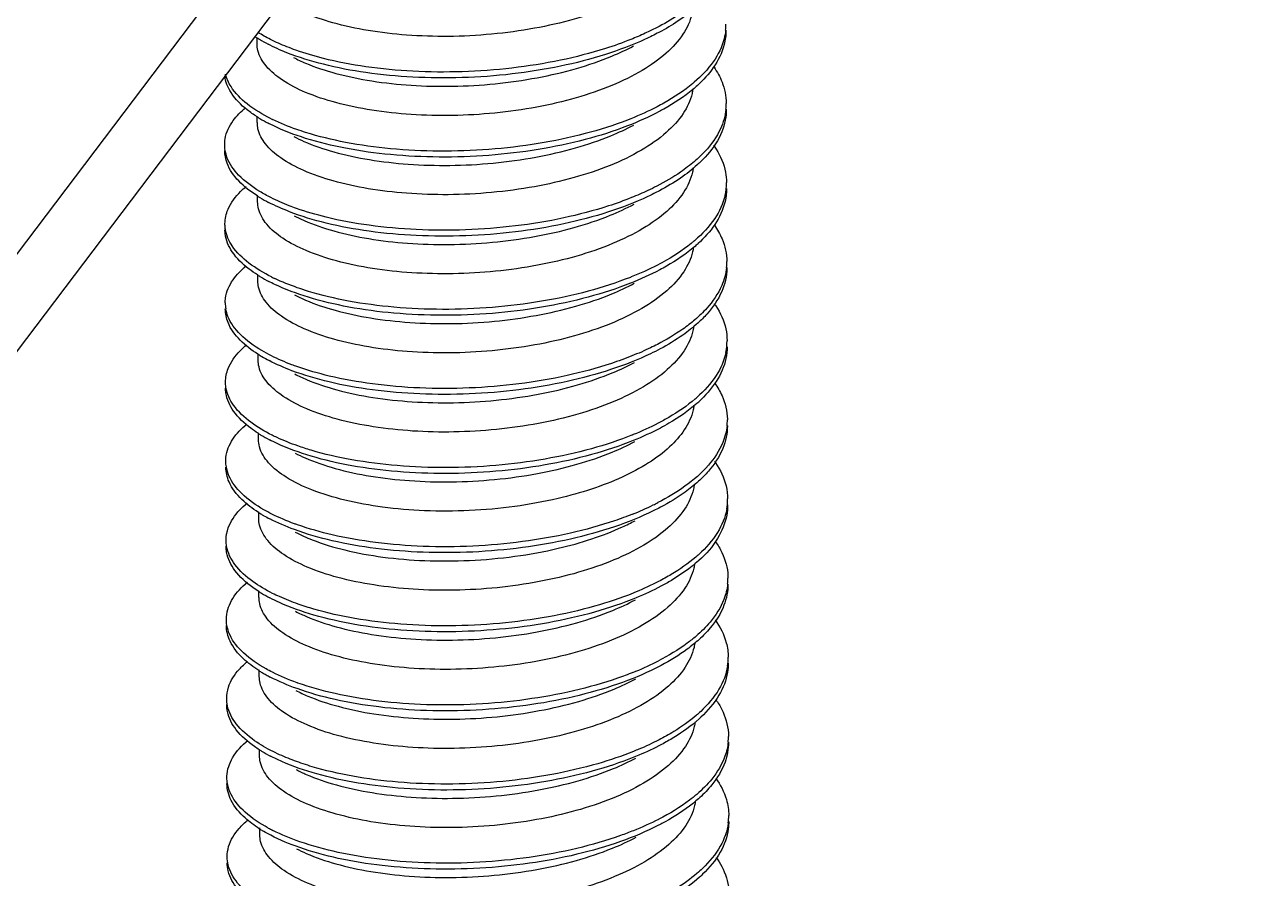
# Model space of a CAD drawing. Header units: millimetres. Extents: x 1893 to 2294, y -410 to -132.
# Drawn here: x 2090.664 to 2095.121, y -375.495 to -372.36 of the extents above; entities that cross this region are included whole.
import ezdxf

# ---------------------------------------------------------------- set-up
doc = ezdxf.new("R2010")
doc.units = ezdxf.units.MM
doc.layers.add('3_ALL_AXES', color=7, linetype='Continuous')

msp = doc.modelspace()

# ---------------------------------------------------------------- linework, layer by layer
at = {"color": 7, "linetype": 'Continuous'}
for p, q in [((2099.5777, -361.377), (2081.5703, -385.1917)), ((2099.394, -361.9768), (2081.3845, -385.7943)), ((2091.5277, -372.9954), (2091.5269, -372.995)), ((2092.9909, -375.2768), (2092.9893, -375.2776))]:
    msp.add_line(p, q, dxfattribs=at)
for centre, radius, start, end in [((2093.0239, -372.3599), 0.2127, 354.2524, 0.0759), ((2091.7834, -371.9874), 0.499, 236.6859, 238.0555), ((2091.8021, -371.9577), 0.5341, 238.0449, 238.842), ((2091.8246, -371.9197), 0.5783, 238.8815, 242.4597), ((2092.7639, -372.1574), 0.547, 309.9695, 310.6388), ((2093.0423, -372.6511), 0.1954, 354.139, 0.3256), ((2091.7842, -372.2797), 0.4973, 237.4635, 238.9368), ((2091.8198, -372.2195), 0.5672, 238.9895, 242.5404), ((2091.8781, -372.0855), 0.6937, 243.4923, 243.9294), ((2093.0268, -372.9409), 0.2118, 347.0785, 0.1486), ((2091.7972, -372.5493), 0.5212, 237.654, 238.7682), ((2091.8289, -372.4963), 0.5829, 238.8931, 242.4525), ((2092.769, -372.742), 0.5421, 310.586, 310.7249), ((2092.7855, -372.7827), 0.5171, 310.7122, 312.4275), ((2093.0435, -373.2315), 0.1963, 354.0549, 0.2408), ((2091.7875, -372.8585), 0.4996, 237.481, 238.9088), ((2091.8211, -372.8018), 0.5654, 238.9595, 242.5358), ((2091.8823, -372.6614), 0.699, 243.4905, 244.5267), ((2091.5359, -373.3806), 0.1355, 180.7348, 189.7902), ((2093.0307, -373.5219), 0.2099, 348.4609, 0.2304), ((2091.7973, -373.1331), 0.5176, 237.6151, 239.1494), ((2091.8172, -373.1), 0.5562, 239.1356, 239.4611), ((2091.8362, -373.0672), 0.5941, 239.4867, 242.4375), ((2092.7778, -373.3309), 0.5315, 310.6144, 311.4921), ((2092.7912, -373.3677), 0.5114, 311.4895, 312.4887), ((2093.0408, -373.8119), 0.2011, 354.0518, 0.1144), ((2091.7911, -373.4368), 0.5025, 237.5028, 238.8846), ((2091.8229, -373.3832), 0.5648, 238.9334, 242.5274), ((2092.4317, -372.7159), 1.2401, 291.9001, 292.0157), ((2092.4828, -373.128), 1.1085, 291.7629, 296.075), ((2092.5361, -373.2393), 0.9851, 296.1294, 297.2403), ((2093.0348, -374.1029), 0.2079, 349.8451, 0.3027), ((2091.7947, -373.7213), 0.5088, 237.5677, 239.1384), ((2091.8206, -373.6781), 0.5592, 239.1315, 240.1521), ((2091.8441, -373.6369), 0.6066, 240.1605, 242.4277), ((2093.0398, -374.3924), 0.204, 354.0467, 0.0421), ((2091.795, -374.0145), 0.5061, 237.5289, 238.8638), ((2091.8252, -373.9637), 0.5651, 238.9107, 242.5166), ((2092.4901, -373.721), 1.0952, 291.7312, 296.554), ((2092.5413, -373.8264), 0.978, 296.6302, 297.2386), ((2093.039, -374.6839), 0.2057, 351.2317, 0.361), ((2091.7935, -374.3074), 0.5026, 237.5226, 239.1141), ((2091.8247, -374.2553), 0.5633, 239.1198, 240.8336), ((2091.8522, -374.2062), 0.6196, 240.8225, 242.4254), ((2093.0391, -374.973), 0.2067, 354.0639, 359.9986), ((2091.7992, -374.5917), 0.5102, 237.5595, 238.849), ((2091.8279, -374.5434), 0.5663, 238.894, 242.5044), ((2093.0433, -375.2648), 0.2035, 352.6214, 0.401), ((2091.793, -374.8927), 0.4974, 237.4279, 239.0607), ((2091.8645, -374.7455), 0.6418, 241.4793, 243.1998)]:
    msp.add_arc(centre, radius, start, end, dxfattribs=at)
for points, start_tangent, end_tangent in [([(2093.0777, -372.106), (2093.0158, -372.1757), (2092.9253, -372.2403), (2092.8112, -372.2961), (2092.6805, -372.3407), (2092.5347, -372.3744), (2092.3774, -372.3959), (2092.2179, -372.4041), (2092.0654, -372.3992), (2091.9241, -372.3824), (2091.7953, -372.354), (2091.686, -372.3155), (2091.6082, -372.2736)], (-0.551159, -0.8344), (-0.830818, 0.556545)), ([(2093.1189, -372.2823), (2093.0617, -372.3255), (2092.9815, -372.3727)], (-0.75866, -0.651487), (-0.888716, -0.458458)), ([(2093.1294, -372.2949), (2093.0618, -372.3473), (2092.9909, -372.3895)], (-0.74047, -0.672089), (-0.883399, -0.468621)), ([(2093.1147, -372.3046), (2093.1114, -372.3228), (2093.0788, -372.3963)], (-0.130283, -0.991477), (-0.551159, -0.8344)), ([(2092.9815, -372.3727), (2092.9404, -372.3927), (2092.8882, -372.4151)], (-0.888716, -0.458458), (-0.928068, -0.372411)), ([(2093.2355, -372.3812), (2093.23, -372.4126), (2093.1899, -372.4969), (2093.1202, -372.5725)], (-0.100039, -0.994984), (-0.758807, -0.651316)), ([(2093.2367, -372.3814), (2093.23, -372.4343), (2093.19, -372.5187), (2093.132, -372.5838)], (0.001469, -0.999999), (-0.738468, -0.674289)), ([(2093.0788, -372.3963), (2093.0175, -372.4655), (2092.9299, -372.5286), (2092.818, -372.584), (2092.6876, -372.6294), (2092.5431, -372.6634), (2092.3892, -372.6853), (2092.2341, -372.6943), (2092.0819, -372.6907), (2091.9376, -372.6748), (2091.8061, -372.6471), (2091.6952, -372.6094), (2091.6098, -372.5643), (2091.5504, -372.5126), (2091.5202, -372.4559), (2091.5172, -372.4302)], (-0.551159, -0.8344), (-0.000333, 1)), ([(2091.5658, -372.4151), (2091.5204, -372.3897)], (-0.893349, 0.449363), (-0.849682, 0.527295)), ([(2092.9909, -372.3895), (2092.9405, -372.4144), (2092.7944, -372.4704), (2092.6294, -372.5134), (2092.452, -372.542), (2092.2692, -372.5554), (2092.0883, -372.5536), (2091.9164, -372.537), (2091.7603, -372.5065), (2091.6262, -372.4638), (2091.5572, -372.4324)], (-0.883399, -0.468621), (-0.886352, 0.463012)), ([(2091.6597, -372.4546), (2091.6261, -372.442), (2091.5658, -372.4151)], (-0.942739, 0.333533), (-0.893349, 0.449363)), ([(2092.8882, -372.4151), (2092.7943, -372.4486), (2092.6293, -372.4916), (2092.4519, -372.5202), (2092.2692, -372.5337), (2092.0882, -372.5319), (2091.9163, -372.5152), (2091.7602, -372.4847), (2091.6597, -372.4546)], (-0.928068, -0.372411), (-0.942739, 0.333533)), ([(2091.6512, -372.4815), (2091.6943, -372.5018), (2091.8059, -372.5397), (2091.9379, -372.5675), (2092.0821, -372.5833), (2092.2335, -372.5868), (2092.3897, -372.5777), (2092.5444, -372.5556), (2092.6888, -372.5215), (2092.8184, -372.4763), (2092.8974, -372.4392)], (0.886226, -0.463253), (0.882932, 0.4695)), ([(2093.1928, -372.5169), (2093.2222, -372.5716), (2093.2377, -372.6499)], (0.567495, -0.823377), (0.005643, -0.999984)), ([(2091.5167, -372.6989), (2091.4809, -372.6735), (2091.4216, -372.6101), (2091.3984, -372.5493)], (-0.842973, 0.537956), (-0.132355, 0.991202)), ([(2091.5685, -372.7063), (2091.4808, -372.6517), (2091.4215, -372.5883), (2091.4014, -372.5431)], (-0.894864, 0.446338), (-0.254106, 0.967176)), ([(2093.1153, -372.5766), (2093.0091, -372.6487), (2092.9838, -372.6623)], (-0.766363, -0.642408), (-0.887712, -0.460399)), ([(2093.132, -372.5838), (2093.1154, -372.5984), (2093.0091, -372.6705), (2092.9919, -372.6799)], (-0.738468, -0.674289), (-0.883205, -0.468987)), ([(2093.1151, -372.5995), (2093.1123, -372.6138), (2093.0798, -372.6867)], (-0.15403, -0.988066), (-0.551159, -0.8344)), ([(2091.3984, -372.8016), (2091.4, -372.7798), (2091.4296, -372.7131), (2091.4741, -372.666)], (-0.010632, 0.999943), (0.765155, 0.643846)), ([(2093.0798, -372.6867), (2093.0176, -372.7566), (2092.9266, -372.8215), (2092.8115, -372.8775), (2092.6795, -372.9223), (2092.5341, -372.9556), (2092.3772, -372.9769), (2092.218, -372.9849), (2092.0655, -372.9798), (2091.9243, -372.9629), (2091.7967, -372.9346), (2091.688, -372.8962), (2091.6043, -372.8502), (2091.5479, -372.7986), (2091.5205, -372.7435), (2091.5181, -372.7206)], (-0.551159, -0.8344), (0.0003, 1)), ([(2092.9919, -372.6799), (2092.8755, -372.7327), (2092.7198, -372.7827), (2092.5481, -372.819), (2092.3673, -372.8406), (2092.1845, -372.8469), (2092.0069, -372.838), (2091.8416, -372.8147), (2091.6951, -372.7782), (2091.5733, -372.7304), (2091.5582, -372.7228)], (-0.883205, -0.468987), (-0.886849, 0.462058)), ([(2092.9838, -372.6623), (2092.8875, -372.7061)], (-0.887712, -0.460399), (-0.928788, -0.370612)), ([(2093.2367, -372.671), (2093.2166, -372.743), (2093.16, -372.8255), (2093.1209, -372.8631)], (-0.10146, -0.99484), (-0.758773, -0.651355)), ([(2093.2378, -372.6717), (2093.2377, -372.6791), (2093.2167, -372.7648), (2093.1601, -372.8473), (2093.1316, -372.8755)], (0.005643, -0.999984), (-0.740207, -0.672379)), ([(2091.6626, -372.7456), (2091.5732, -372.7086)], (-0.943701, 0.330799), (-0.898243, 0.439499)), ([(2091.6522, -372.7718), (2091.6888, -372.7893), (2091.7988, -372.8279), (2091.929, -372.8563), (2092.0713, -372.8729), (2092.2238, -372.8774), (2092.3831, -372.8689), (2092.5399, -372.847), (2092.6851, -372.8132), (2092.8148, -372.7686), (2092.8984, -372.7295)], (0.886345, -0.463026), (0.882926, 0.469512)), ([(2092.8875, -372.7061), (2092.8754, -372.7109), (2092.7197, -372.7609), (2092.548, -372.7973), (2092.3672, -372.8188), (2092.1844, -372.8251), (2092.0068, -372.8162), (2091.8415, -372.7929), (2091.6951, -372.7564), (2091.6626, -372.7456)], (-0.928788, -0.370612), (-0.943701, 0.330799)), ([(2091.4068, -372.8475), (2091.3984, -372.8016)], (-0.340653, 0.940189), (-0.010632, 0.999943)), ([(2091.5183, -372.9896), (2091.4497, -372.9347), (2091.4069, -372.8692), (2091.3985, -372.8234)], (-0.844756, 0.535152), (-0.010632, 0.999943)), ([(2093.1911, -372.8034), (2093.2005, -372.8175), (2093.235, -372.9021), (2093.2386, -372.9403)], (0.577666, -0.816273), (0.002466, -0.999997)), ([(2091.5676, -372.9957), (2091.5269, -372.9732), (2091.4496, -372.9129), (2091.4068, -372.8475)], (-0.893124, 0.449811), (-0.340653, 0.940189)), ([(2093.1209, -372.8631), (2093.0701, -372.902), (2092.9833, -372.9535)], (-0.758773, -0.651355), (-0.888848, -0.458202)), ([(2093.1316, -372.8755), (2093.0701, -372.9238), (2092.9929, -372.9703)], (-0.740207, -0.672379), (-0.88345, -0.468525)), ([(2093.1168, -372.8852), (2093.1137, -372.9027), (2093.0808, -372.9771)], (-0.129253, -0.991612), (-0.551159, -0.8344)), ([(2091.3994, -373.092), (2091.4105, -373.0385), (2091.4569, -372.9732), (2091.4768, -372.9551)], (0.004773, 0.999989), (0.766486, 0.642261)), ([(2092.9833, -372.9535), (2092.9503, -372.9697), (2092.8901, -372.9959)], (-0.888848, -0.458202), (-0.928149, -0.372209)), ([(2093.2387, -372.9621), (2093.2333, -373.01), (2093.1954, -373.0946), (2093.1343, -373.1643)], (0.002466, -0.999997), (-0.73798, -0.674822)), ([(2093.0808, -372.9771), (2093.0196, -373.0462), (2092.932, -373.1093), (2092.8204, -373.1647), (2092.6901, -373.21), (2092.5456, -373.244), (2092.3916, -373.266), (2092.2364, -373.275), (2092.0844, -373.2715), (2091.94, -373.2556), (2091.8083, -373.2279), (2091.6972, -373.1901), (2091.6117, -373.145), (2091.5524, -373.0933), (2091.5222, -373.0366), (2091.5192, -373.0109)], (-0.551159, -0.8344), (-0.000307, 1)), ([(2092.9929, -372.9703), (2092.9504, -372.9915), (2092.8057, -373.0482), (2092.6416, -373.092), (2092.4648, -373.1214), (2092.2821, -373.1358), (2092.1009, -373.1349), (2091.9282, -373.1191), (2091.771, -373.0894), (2091.6355, -373.0474), (2091.5593, -373.0132)], (-0.88345, -0.468525), (-0.88631, 0.463092)), ([(2091.6615, -373.0353), (2091.6354, -373.0256), (2091.5676, -372.9957)], (-0.942676, 0.333709), (-0.893124, 0.449811)), ([(2092.8901, -372.9959), (2092.8056, -373.0264), (2092.6416, -373.0702), (2092.4647, -373.0997), (2092.282, -373.114), (2092.1008, -373.1131), (2091.9281, -373.0974), (2091.7709, -373.0677), (2091.6615, -373.0353)], (-0.928149, -0.372209), (-0.942676, 0.333709)), ([(2093.2333, -372.9882), (2093.1953, -373.0728), (2093.1227, -373.1528)], (-0.224138, -0.974557), (-0.75785, -0.652428)), ([(2091.6532, -373.0622), (2091.6902, -373.0799), (2091.799, -373.118), (2091.9265, -373.1461), (2092.0687, -373.163), (2092.2214, -373.1678), (2092.3799, -373.1596), (2092.535, -373.1385), (2092.6794, -373.1055), (2092.8118, -373.0606), (2092.8995, -373.0199)], (0.886323, -0.463068), (0.882924, 0.469515)), ([(2091.401, -373.1128), (2091.4001, -373.1061), (2091.3994, -373.092)], (-0.166258, 0.986082), (0.004773, 0.999989)), ([(2093.1944, -373.097), (2093.2222, -373.1473), (2093.2398, -373.2307)], (0.569495, -0.821995), (0.004286, -0.999991)), ([(2091.5189, -373.2797), (2091.4875, -373.2578), (2091.4262, -373.1947), (2091.4002, -373.1279), (2091.3994, -373.1138)], (-0.843145, 0.537685), (0.004773, 0.999989)), ([(2091.5703, -373.2869), (2091.4874, -373.236), (2091.4261, -373.173), (2091.401, -373.1128)], (-0.894805, 0.446458), (-0.166258, 0.986082)), ([(2093.1217, -373.1537), (2093.0182, -373.2255), (2092.9857, -373.2432)], (-0.75943, -0.650589), (-0.887785, -0.460259)), ([(2093.1227, -373.1746), (2093.0183, -373.2472), (2092.9939, -373.2607)], (-0.75785, -0.652428), (-0.883173, -0.469047)), ([(2093.1173, -373.1794), (2093.1143, -373.1945), (2093.0818, -373.2675)], (-0.149379, -0.98878), (-0.551159, -0.8344)), ([(2091.4004, -373.3824), (2091.4015, -373.3646), (2091.4289, -373.2977), (2091.4766, -373.2464)], (-0.011698, 0.999932), (0.766575, 0.642154)), ([(2093.0818, -373.2675), (2093.0196, -373.3375), (2092.9285, -373.4023), (2092.8132, -373.4584), (2092.6811, -373.5032), (2092.5361, -373.5364), (2092.3795, -373.5576), (2092.2204, -373.5656), (2092.0678, -373.5606), (2091.9264, -373.5436), (2091.7991, -373.5155), (2091.6904, -373.4771), (2091.6066, -373.4311), (2091.55, -373.3795), (2091.5226, -373.3242), (2091.5202, -373.3014)], (-0.551159, -0.8344), (0.000405, 1)), ([(2092.9939, -373.2607), (2092.8861, -373.31), (2092.7316, -373.3609), (2092.5606, -373.398), (2092.3802, -373.4205), (2092.1973, -373.4277), (2092.0192, -373.4197), (2091.853, -373.3972), (2091.7052, -373.3614), (2091.5818, -373.3142), (2091.5603, -373.3035)], (-0.883173, -0.469047), (-0.886835, 0.462086)), ([(2092.9857, -373.2432), (2092.8894, -373.287)], (-0.887785, -0.460259), (-0.928811, -0.370553)), ([(2093.2387, -373.2519), (2093.2209, -373.3188), (2093.1663, -373.4016), (2093.123, -373.4438)], (-0.102474, -0.994736), (-0.758906, -0.6512)), ([(2093.2398, -373.2525), (2093.2398, -373.2548), (2093.221, -373.3406), (2093.1664, -373.4233), (2093.1338, -373.4561)], (0.004286, -0.999991), (-0.739966, -0.672644)), ([(2091.6644, -373.3263), (2091.5817, -373.2925)], (-0.943578, 0.33115), (-0.902732, 0.430203)), ([(2091.6542, -373.3526), (2091.6949, -373.3718), (2091.8037, -373.4094), (2091.9333, -373.4374), (2092.0772, -373.4539), (2092.2303, -373.4581), (2092.3873, -373.4494), (2092.5406, -373.428), (2092.6857, -373.3944), (2092.8175, -373.3491), (2092.9005, -373.3103)], (0.886254, -0.463199), (0.882922, 0.469521)), ([(2092.8894, -373.287), (2092.8861, -373.2883), (2092.7315, -373.3391), (2092.5606, -373.3763), (2092.3801, -373.3987), (2092.1972, -373.4059), (2092.0191, -373.3979), (2091.8529, -373.3754), (2091.7051, -373.3397), (2091.6644, -373.3263)], (-0.928811, -0.370553), (-0.943578, 0.33115)), ([(2091.52, -373.5702), (2091.4554, -373.5192), (2091.4105, -373.454), (2091.4005, -373.4041)], (-0.844333, 0.535819), (-0.011698, 0.999932)), ([(2091.5695, -373.5764), (2091.5345, -373.5573), (2091.4553, -373.4974), (2091.4104, -373.4322), (2091.4024, -373.4037)], (-0.892921, 0.450214), (-0.169074, 0.985603)), ([(2093.193, -373.384), (2093.1994, -373.3933), (2093.236, -373.4778), (2093.2407, -373.5211)], (0.578185, -0.815906), (0.00357, -0.999994)), ([(2093.123, -373.4438), (2093.0783, -373.4784), (2092.9852, -373.5343)], (-0.758906, -0.6512), (-0.88896, -0.457985)), ([(2093.1338, -373.4561), (2093.0784, -373.5002), (2092.995, -373.551)], (-0.739966, -0.672644), (-0.883491, -0.468447)), ([(2093.1188, -373.4661), (2093.1154, -373.4847), (2093.0828, -373.5578)], (-0.130471, -0.991452), (-0.551159, -0.8344)), ([(2091.4015, -373.6727), (2091.4109, -373.6232), (2091.4552, -373.5577), (2091.4787, -373.536)], (0.004602, 0.999989), (0.766188, 0.642616)), ([(2092.9852, -373.5343), (2092.9602, -373.5468), (2092.8919, -373.5767)], (-0.88896, -0.457985), (-0.928237, -0.371988)), ([(2093.2407, -373.5429), (2093.2365, -373.5857), (2093.2007, -373.6704), (2093.1366, -373.7448)], (0.00357, -0.999994), (-0.737359, -0.675501)), ([(2093.0828, -373.5578), (2093.0216, -373.627), (2092.9339, -373.6901), (2092.8234, -373.745), (2092.6937, -373.7903), (2092.5494, -373.8245), (2092.3949, -373.8466), (2092.2391, -373.8558), (2092.0877, -373.8523), (2091.9433, -373.8366), (2091.811, -373.8089), (2091.699, -373.7708), (2091.6131, -373.7253), (2091.5541, -373.6736), (2091.5242, -373.6171), (2091.5212, -373.5917)], (-0.551159, -0.8344), (-0.000166, 1)), ([(2092.995, -373.551), (2092.9603, -373.5685), (2092.8169, -373.6259), (2092.6538, -373.6705), (2092.4775, -373.7009), (2092.295, -373.7162), (2092.1135, -373.7162), (2091.9401, -373.7012), (2091.7818, -373.6723), (2091.6448, -373.6309), (2091.5613, -373.5939)], (-0.883491, -0.468447), (-0.886292, 0.463126)), ([(2091.6634, -373.616), (2091.6447, -373.6091), (2091.5695, -373.5764)], (-0.942638, 0.333817), (-0.892921, 0.450214)), ([(2092.8919, -373.5767), (2092.8168, -373.6041), (2092.6537, -373.6487), (2092.4774, -373.6791), (2092.2949, -373.6944), (2092.1134, -373.6944), (2091.94, -373.6794), (2091.7817, -373.6505), (2091.6634, -373.616)], (-0.928237, -0.371988), (-0.942638, 0.333817)), ([(2093.2364, -373.5639), (2093.2006, -373.6486), (2093.1299, -373.729)], (-0.200753, -0.979642), (-0.749027, -0.662539)), ([(2091.6553, -373.643), (2091.6985, -373.6633), (2091.81, -373.7012), (2091.9419, -373.729), (2092.0861, -373.7448), (2092.2376, -373.7483), (2092.3936, -373.7393), (2092.5482, -373.7172), (2092.6927, -373.683), (2092.8224, -373.6378), (2092.9015, -373.6007)], (0.886223, -0.463258), (0.882932, 0.469501)), ([(2091.4031, -373.6936), (2091.4027, -373.6909), (2091.4015, -373.6727)], (-0.163936, 0.986471), (0.004602, 0.999989)), ([(2093.196, -373.6771), (2093.2221, -373.723), (2093.2418, -373.8087), (2093.2418, -373.8115)], (0.571219, -0.820798), (0.002601, -0.999997)), ([(2091.5211, -373.8606), (2091.4942, -373.8421), (2091.4309, -373.7794), (2091.4028, -373.7127), (2091.4015, -373.6945)], (-0.843357, 0.537354), (0.004602, 0.999989)), ([(2091.5722, -373.8676), (2091.4942, -373.8203), (2091.4308, -373.7576), (2091.4031, -373.6936)], (-0.894678, 0.446711), (-0.163936, 0.986471)), ([(2093.1238, -373.7344), (2093.0272, -373.8022), (2092.9876, -373.824)], (-0.759088, -0.650988), (-0.887881, -0.460072)), ([(2093.13, -373.7508), (2093.0273, -373.824), (2092.996, -373.8414)], (-0.749027, -0.662539), (-0.883164, -0.469065)), ([(2093.1194, -373.7593), (2093.1165, -373.7749), (2093.0839, -373.8482)], (-0.144907, -0.989445), (-0.551159, -0.8344)), ([(2091.4024, -373.9631), (2091.403, -373.9494), (2091.4283, -373.8823), (2091.4791, -373.8268)], (-0.011768, 0.999931), (0.767491, 0.64106)), ([(2092.996, -373.8414), (2092.8967, -373.8874), (2092.7433, -373.939), (2092.5731, -373.977), (2092.393, -374.0003), (2092.2101, -374.0084), (2092.0315, -374.0013), (2091.8644, -373.9797), (2091.7154, -373.9447), (2091.5903, -373.8981), (2091.5623, -373.8843)], (-0.883164, -0.469065), (-0.886788, 0.462176)), ([(2093.0839, -373.8482), (2093.0301, -373.9106), (2092.9531, -373.9693), (2092.856, -374.0216), (2092.7437, -374.0655), (2092.6207, -374.1)], (-0.551159, -0.8344), (-0.973578, -0.228356)), ([(2092.9876, -373.824), (2092.8966, -373.8656)], (-0.887881, -0.460072), (-0.927081, -0.374861)), ([(2093.2407, -373.8327), (2093.225, -373.8945), (2093.1726, -373.9775), (2093.0864, -374.0549), (2092.9871, -374.1152)], (-0.103041, -0.994677), (-0.889041, -0.457827)), ([(2093.2419, -373.8332), (2093.2251, -373.9163), (2093.1726, -373.9993), (2093.1361, -374.0367)], (0.002601, -0.999997), (-0.739778, -0.672851)), ([(2092.6207, -374.1), (2092.4622, -374.1292), (2092.2954, -374.1444), (2092.131, -374.1449), (2091.9776, -374.1318), (2091.8385, -374.106), (2091.7182, -374.0686), (2091.6237, -374.0219), (2091.559, -373.9685), (2091.526, -373.9107), (2091.5223, -373.8821)], (-0.973578, -0.228356), (-0.002616, 0.999997)), ([(2091.6662, -373.907), (2091.5903, -373.8763), (2091.5722, -373.8676)], (-0.943444, 0.331532), (-0.894678, 0.446711)), ([(2091.6563, -373.9334), (2091.6931, -373.9509), (2091.8034, -373.9895), (2091.9338, -374.0179), (2092.0765, -374.0344), (2092.2291, -374.0389), (2092.3883, -374.0303), (2092.545, -374.0084), (2092.6901, -373.9744), (2092.8194, -373.9299), (2092.9025, -373.891)], (0.88634, -0.463034), (0.882927, 0.469511)), ([(2092.8943, -373.8666), (2092.7432, -373.9172), (2092.573, -373.9552), (2092.3929, -373.9786), (2092.21, -373.9866), (2092.0314, -373.9795), (2091.8643, -373.9579), (2091.7153, -373.9229), (2091.6662, -373.907)], (-0.927835, -0.372991), (-0.943444, 0.331532)), ([(2091.4044, -373.9843), (2091.4024, -373.9631)], (-0.171054, 0.985262), (-0.011768, 0.999931)), ([(2091.5218, -374.1508), (2091.4612, -374.1036), (2091.4142, -374.0387), (2091.4025, -373.9849)], (-0.843895, 0.536508), (-0.011768, 0.999931)), ([(2091.5713, -374.157), (2091.5422, -374.1414), (2091.4611, -374.0819), (2091.4141, -374.0169), (2091.4044, -373.9843)], (-0.892746, 0.45056), (-0.171054, 0.985262)), ([(2093.1949, -373.9646), (2093.1982, -373.9692), (2093.2369, -374.0535), (2093.2427, -374.1018)], (0.578699, -0.815541), (0.004669, -0.999989)), ([(2093.1361, -374.0367), (2093.0865, -374.0766), (2092.997, -374.1318)], (-0.739778, -0.672851), (-0.883515, -0.468402)), ([(2093.1208, -374.0471), (2093.1174, -374.0655), (2093.0849, -374.1386)], (-0.131548, -0.99131), (-0.551159, -0.8344)), ([(2091.4035, -374.2535), (2091.4115, -374.208), (2091.4536, -374.1422), (2091.4805, -374.1169)], (0.003451, 0.999994), (0.765843, 0.643027)), ([(2093.2428, -374.1236), (2093.2395, -374.1614), (2093.2058, -374.2463), (2093.1372, -374.327), (2093.1355, -374.3284)], (0.004669, -0.999989), (-0.742795, -0.669519)), ([(2093.0849, -374.1386), (2093.0237, -374.2077), (2092.9359, -374.2709), (2092.8256, -374.3257), (2092.6962, -374.3709), (2092.552, -374.4051), (2092.3974, -374.4273), (2092.2412, -374.4365), (2092.09, -374.4331), (2091.9457, -374.4174), (2091.8132, -374.3897), (2091.701, -374.3515), (2091.6149, -374.3059), (2091.556, -374.2542), (2091.5262, -374.1977), (2091.5233, -374.1724)], (-0.551159, -0.8344), (-0.000111, 1)), ([(2091.6652, -374.1966), (2091.6542, -374.1927), (2091.5713, -374.157)], (-0.942624, 0.333855), (-0.892746, 0.45056)), ([(2092.997, -374.1318), (2092.9701, -374.1455), (2092.828, -374.2036), (2092.6659, -374.249)], (-0.883515, -0.468402), (-0.975312, -0.220832)), ([(2092.8938, -374.1576), (2092.8279, -374.1818), (2092.6659, -374.2272)], (-0.92833, -0.371758), (-0.975312, -0.220832)), ([(2093.2395, -374.1396), (2093.2057, -374.2245), (2093.1371, -374.3052), (2093.1259, -374.3151)], (-0.177093, -0.984194), (-0.758835, -0.651283)), ([(2092.6659, -374.249), (2092.4902, -374.2802), (2092.3079, -374.2964), (2092.1261, -374.2973), (2091.9521, -374.2833), (2091.7927, -374.2551), (2091.6543, -374.2144), (2091.5634, -374.1747)], (-0.975312, -0.220832), (-0.886303, 0.463106)), ([(2092.6659, -374.2272), (2092.4902, -374.2584), (2092.3078, -374.2747), (2092.126, -374.2756), (2091.952, -374.2615), (2091.7926, -374.2334), (2091.6652, -374.1966)], (-0.975312, -0.220832), (-0.942624, 0.333855)), ([(2092.6214, -374.2829), (2092.7444, -374.2484), (2092.8568, -374.2045), (2092.9035, -374.1814)], (0.973578, 0.228356), (0.883032, 0.469312)), ([(2091.4054, -374.2756), (2091.4035, -374.2535)], (-0.170984, 0.985274), (0.003451, 0.999994)), ([(2091.6573, -374.2237), (2091.7187, -374.2515), (2091.8394, -374.289), (2091.9787, -374.3148), (2092.1319, -374.3279), (2092.2962, -374.3273), (2092.4629, -374.3121), (2092.6214, -374.2829)], (0.886032, -0.463625), (0.973578, 0.228356)), ([(2093.1977, -374.2574), (2093.2218, -374.2988), (2093.2437, -374.3843), (2093.2438, -374.3922)], (0.572684, -0.819776), (0.00129, -0.999999)), ([(2091.5233, -374.4414), (2091.5011, -374.4264), (2091.4357, -374.364), (2091.4055, -374.2974), (2091.4036, -374.2753)], (-0.843608, 0.536959), (0.003451, 0.999994)), ([(2091.574, -374.4482), (2091.501, -374.4046), (2091.4356, -374.3422), (2091.4054, -374.2756)], (-0.894503, 0.447061), (-0.170984, 0.985274)), ([(2093.1259, -374.3151), (2093.0362, -374.3788), (2092.9895, -374.4048)], (-0.758835, -0.651283), (-0.887999, -0.459846)), ([(2093.1355, -374.3284), (2093.0363, -374.4006), (2092.998, -374.4222)], (-0.742795, -0.669519), (-0.883174, -0.469045)), ([(2093.1216, -374.3393), (2093.1186, -374.3555), (2093.0859, -374.429)], (-0.141069, -0.99), (-0.551159, -0.8344)), ([(2091.4044, -374.5439), (2091.4047, -374.5341), (2091.4279, -374.467), (2091.4814, -374.4074)], (-0.010723, 0.999943), (0.767864, 0.640613)), ([(2093.0859, -374.429), (2093.0235, -374.4991), (2092.9321, -374.5641), (2092.8165, -374.6203), (2092.684, -374.665), (2092.5396, -374.698), (2092.3848, -374.719), (2092.2265, -374.7271), (2092.0738, -374.7223), (2091.9316, -374.7053), (2091.8043, -374.6773), (2091.6959, -374.6393), (2091.6118, -374.5934), (2091.5546, -374.5416), (2091.5267, -374.4858), (2091.5243, -374.4628)], (-0.551159, -0.8344), (0.000761, 1)), ([(2092.998, -374.4222), (2092.9071, -374.4647), (2092.7549, -374.517), (2092.5856, -374.5559), (2092.4059, -374.5801), (2092.2229, -374.5891), (2092.0439, -374.5829), (2091.8759, -374.5621), (2091.7256, -374.5278), (2091.599, -374.4819), (2091.5644, -374.4651)], (-0.883174, -0.469045), (-0.886721, 0.462305)), ([(2092.9895, -374.4048), (2092.9071, -374.4429), (2092.8962, -374.4474)], (-0.887999, -0.459846), (-0.927837, -0.372987)), ([(2093.2427, -374.4135), (2093.2291, -374.4702), (2093.1787, -374.5535), (2093.1271, -374.6053)], (-0.103186, -0.994662), (-0.75916, -0.650905)), ([(2093.2439, -374.414), (2093.2292, -374.492), (2093.1788, -374.5753), (2093.1383, -374.6173)], (0.00129, -0.999999), (-0.739604, -0.673042)), ([(2091.668, -374.4876), (2091.599, -374.4601), (2091.574, -374.4482)], (-0.943305, 0.331926), (-0.894503, 0.447061)), ([(2091.6583, -374.5141), (2091.6987, -374.5332), (2091.8074, -374.5708), (2091.9368, -374.5988), (2092.0806, -374.6153), (2092.2337, -374.6196), (2092.3909, -374.611), (2092.5442, -374.5896), (2092.6893, -374.556), (2092.8212, -374.5107), (2092.9046, -374.4718)], (0.886259, -0.46319), (0.882921, 0.469521)), ([(2092.8962, -374.4474), (2092.7548, -374.4953), (2092.5855, -374.5341), (2092.4058, -374.5583), (2092.2228, -374.5673), (2092.0438, -374.5611), (2091.8758, -374.5403), (2091.7256, -374.506), (2091.668, -374.4876)], (-0.927837, -0.372987), (-0.943305, 0.331926)), ([(2091.4064, -374.565), (2091.4044, -374.5439)], (-0.172597, 0.984992), (-0.010723, 0.999943)), ([(2091.5237, -374.7314), (2091.4671, -374.6881), (2091.418, -374.6234), (2091.4045, -374.5656)], (-0.84348, 0.537161), (-0.010723, 0.999943)), ([(2091.5732, -374.7377), (2091.5501, -374.7254), (2091.467, -374.6663), (2091.4179, -374.6016), (2091.4064, -374.565)], (-0.892609, 0.450832), (-0.172597, 0.984992)), ([(2093.1969, -374.5453), (2093.2376, -374.6292), (2093.2448, -374.6826)], (0.579157, -0.815216), (0.00565, -0.999984)), ([(2093.1271, -374.6053), (2093.0944, -374.6312), (2092.989, -374.696)], (-0.75916, -0.650905), (-0.889092, -0.457728)), ([(2093.1383, -374.6173), (2093.0945, -374.653), (2092.999, -374.7125)], (-0.739604, -0.673042), (-0.883521, -0.468392)), ([(2093.1228, -374.6282), (2093.1195, -374.6463), (2093.0869, -374.7193)], (-0.133554, -0.991041), (-0.551159, -0.8344)), ([(2091.4056, -374.8342), (2091.4121, -374.7927), (2091.4522, -374.7267), (2091.4822, -374.6979)], (0.001514, 0.999999), (0.765432, 0.643517)), ([(2093.2448, -374.7044), (2093.2424, -374.737), (2093.2108, -374.8221), (2093.1442, -374.9031), (2093.1378, -374.909)], (0.00565, -0.999984), (-0.742166, -0.670216)), ([(2093.0869, -374.7193), (2093.0256, -374.7886), (2092.9372, -374.8521), (2092.8267, -374.9068), (2092.6976, -374.9519), (2092.553, -374.9861), (2092.3975, -375.0083), (2092.2398, -375.0173), (2092.0884, -375.0136), (2091.9443, -374.9976), (2091.8122, -374.9696), (2091.7005, -374.9312), (2091.615, -374.8853), (2091.5573, -374.834), (2091.5281, -374.7779), (2091.5253, -374.7532)], (-0.551159, -0.8344), (-0.000104, 1)), ([(2092.999, -374.7125), (2092.9798, -374.7225), (2092.8391, -374.7813), (2092.678, -374.8275), (2092.5029, -374.8595), (2092.3208, -374.8766), (2092.1387, -374.8785), (2091.9641, -374.8652), (2091.8036, -374.8379), (2091.6638, -374.7979), (2091.5654, -374.7554)], (-0.883521, -0.468392), (-0.886348, 0.463021)), ([(2091.6671, -374.7773), (2091.6637, -374.7761), (2091.5732, -374.7377)], (-0.942637, 0.333819), (-0.892609, 0.450832)), ([(2092.8956, -374.7384), (2092.839, -374.7595), (2092.6779, -374.8057), (2092.5029, -374.8378), (2092.3207, -374.8549), (2092.1387, -374.8567), (2091.964, -374.8435), (2091.8036, -374.8161), (2091.6671, -374.7773)], (-0.928424, -0.371522), (-0.942637, 0.333819)), ([(2093.2424, -374.7152), (2093.2108, -374.8003), (2093.1441, -374.8813), (2093.128, -374.8958)], (-0.153188, -0.988197), (-0.758666, -0.65148)), ([(2091.6594, -374.8045), (2091.7027, -374.8249), (2091.814, -374.8627), (2091.9458, -374.8905), (2092.0901, -374.9063), (2092.2417, -374.9098), (2092.3975, -374.9008), (2092.5521, -374.8787), (2092.6966, -374.8446), (2092.8264, -374.7994), (2092.9056, -374.7622)], (0.886221, -0.463263), (0.882932, 0.469502)), ([(2091.4082, -374.8604), (2091.4056, -374.8342)], (-0.200575, 0.979678), (0.001514, 0.999999)), ([(2093.1994, -374.8376), (2093.2215, -374.8746), (2093.2454, -374.96), (2093.2459, -374.973)], (0.573916, -0.818914), (0.000466, -1)), ([(2091.5255, -375.0223), (2091.5081, -375.0106), (2091.4407, -374.9486), (2091.4083, -374.8822), (2091.4057, -374.856)], (-0.843901, 0.536499), (0.001514, 0.999999)), ([(2091.5758, -375.0289), (2091.508, -374.9889), (2091.4406, -374.9268), (2091.4082, -374.8604)], (-0.894294, 0.44748), (-0.200575, 0.979678)), ([(2093.128, -374.8958), (2093.045, -374.9555), (2092.9913, -374.9857)], (-0.758666, -0.65148), (-0.888132, -0.459588)), ([(2093.1378, -374.909), (2093.0451, -374.9773), (2093.0001, -375.0029)], (-0.742166, -0.670216), (-0.883201, -0.468994)), ([(2093.1237, -374.9195), (2093.1203, -374.9373), (2093.0879, -375.0097)], (-0.138545, -0.990356), (-0.551159, -0.8344)), ([(2091.4064, -375.1246), (2091.4065, -375.1189), (2091.4276, -375.0516), (2091.4836, -374.988)], (-0.008524, 0.999964), (0.767668, 0.640847)), ([(2093.0879, -375.0097), (2093.0257, -375.0797), (2092.9345, -375.1447), (2092.8189, -375.2008), (2092.6865, -375.2457), (2092.5421, -375.2786), (2092.3877, -375.2997), (2092.2295, -375.3079), (2092.0768, -375.3031), (2091.9343, -375.2862), (2091.8069, -375.2582), (2091.6985, -375.2203), (2091.6142, -375.1745), (2091.5569, -375.1226), (2091.5287, -375.0667), (2091.5263, -375.0436)], (-0.551159, -0.8344), (0.000789, 1)), ([(2093.0001, -375.0029), (2092.9175, -375.042), (2092.7665, -375.095), (2092.598, -375.1347), (2092.4187, -375.1599), (2092.2357, -375.1698), (2092.0562, -375.1644), (2091.8874, -375.1444), (2091.736, -375.1109), (2091.6078, -375.0656), (2091.5664, -375.0458)], (-0.883201, -0.468994), (-0.886643, 0.462455)), ([(2092.9913, -374.9857), (2092.9175, -375.0202), (2092.8981, -375.0282)], (-0.888132, -0.459588), (-0.927855, -0.372941)), ([(2093.2448, -374.9943), (2093.233, -375.0459), (2093.1847, -375.1295), (2093.1292, -375.186)], (-0.102956, -0.994686), (-0.759242, -0.650808)), ([(2093.2459, -374.9947), (2093.2331, -375.0677), (2093.1848, -375.1512), (2093.1405, -375.1979)], (0.000466, -1), (-0.739439, -0.673223)), ([(2091.6698, -375.0683), (2091.6077, -375.0438), (2091.5758, -375.0289)], (-0.943168, 0.332315), (-0.894294, 0.44748)), ([(2091.6604, -375.0949), (2091.6975, -375.1126), (2091.8079, -375.1512), (2091.9387, -375.1795), (2092.0816, -375.196), (2092.2343, -375.2004), (2092.3935, -375.1917), (2092.5501, -375.1697), (2092.695, -375.1357), (2092.8241, -375.0911), (2092.9066, -375.0526)], (0.886336, -0.463043), (0.882927, 0.46951)), ([(2092.8981, -375.0282), (2092.7664, -375.0733), (2092.5979, -375.113), (2092.4186, -375.1381), (2092.2356, -375.148), (2092.0562, -375.1427), (2091.8874, -375.1227), (2091.7359, -375.0892), (2091.6698, -375.0683)], (-0.927855, -0.372941), (-0.943168, 0.332315)), ([(2091.4084, -375.1457), (2091.4064, -375.1246)], (-0.173461, 0.984841), (-0.008524, 0.999964)), ([(2091.5252, -375.3118), (2091.4732, -375.2725), (2091.422, -375.2081), (2091.4065, -375.1464)], (-0.842595, 0.538548), (-0.008524, 0.999964)), ([(2091.558, -375.3094), (2091.4731, -375.2508), (2091.4219, -375.1863), (2091.4084, -375.1457)], (-0.87857, 0.477613), (-0.173461, 0.984841)), ([(2093.1995, -375.1267), (2093.2383, -375.2048), (2093.2468, -375.2633)], (0.577471, -0.816411), (0.006408, -0.999979)), ([(2093.1292, -375.186), (2093.1024, -375.2076), (2092.9909, -375.2768)], (-0.759242, -0.650808), (-0.889096, -0.45772)), ([(2093.1405, -375.1979), (2093.1024, -375.2294), (2093.0011, -375.2933)], (-0.739439, -0.673223), (-0.883496, -0.468439)), ([(2093.1248, -375.2095), (2093.1215, -375.2271), (2093.089, -375.3001)], (-0.136352, -0.99066), (-0.551159, -0.8344)), ([(2091.4077, -375.415), (2091.4129, -375.3774), (2091.4509, -375.3113), (2091.4841, -375.2788)], (-0.000968, 1), (0.765261, 0.64372)), ([(2092.9893, -375.2776), (2092.8974, -375.3192)], (-0.889919, -0.456118), (-0.928516, -0.371292)), ([(2093.2469, -375.2851), (2093.2452, -375.3127), (2093.2158, -375.3979), (2093.1511, -375.4792), (2093.14, -375.4896)], (0.006408, -0.999979), (-0.741624, -0.670816)), ([(2093.089, -375.3001), (2093.0276, -375.3694), (2092.939, -375.433), (2092.8284, -375.4878), (2092.6993, -375.5327), (2092.5546, -375.5669), (2092.3988, -375.5891), (2092.2407, -375.5981), (2092.0891, -375.5943), (2091.9451, -375.5781), (2091.8132, -375.55), (2091.7017, -375.5116), (2091.6164, -375.4656), (2091.559, -375.4144), (2091.5301, -375.3585), (2091.5274, -375.334)], (-0.551159, -0.8344), (-0.000099, 1)), ([(2091.5674, -375.3362), (2091.5581, -375.3312), (2091.5372, -375.3193)], (-0.886432, 0.462859), (-0.857598, 0.51432)), ([(2093.0011, -375.2933), (2092.9894, -375.2994), (2092.8501, -375.3589), (2092.69, -375.4059), (2092.5156, -375.4388), (2092.3337, -375.4568), (2092.1514, -375.4595), (2091.9761, -375.4472), (2091.8147, -375.4207), (2091.6735, -375.3814), (2091.5674, -375.3362)], (-0.883496, -0.468439), (-0.886432, 0.462859)), ([(2091.6734, -375.3596), (2091.5751, -375.3184)], (-0.944186, 0.329412), (-0.892514, 0.451019)), ([(2092.8974, -375.3192), (2092.85, -375.3371), (2092.69, -375.3841), (2092.5155, -375.417), (2092.3336, -375.435), (2092.1514, -375.4377), (2091.976, -375.4254), (2091.8146, -375.3989), (2091.6734, -375.3596)], (-0.928516, -0.371292), (-0.944186, 0.329412)), ([(2093.2451, -375.2909), (2093.2157, -375.3761), (2093.151, -375.4574), (2093.1301, -375.4765)], (-0.12907, -0.991636), (-0.758573, -0.651588)), ([(2091.6614, -375.3852), (2091.6972, -375.4024), (2091.8062, -375.4408), (2091.9341, -375.469), (2092.0754, -375.4859), (2092.2279, -375.4908), (2092.3869, -375.4828), (2092.5432, -375.4615), (2092.6881, -375.4283), (2092.8201, -375.3836), (2092.9076, -375.3429)], (0.886351, -0.463014), (0.882925, 0.469514)), ([(2091.4112, -375.4451), (2091.4077, -375.415)], (-0.229802, 0.973237), (-0.000968, 1)), ([(2093.2011, -375.4179), (2093.221, -375.4504), (2093.2471, -375.5356), (2093.2479, -375.5537)], (0.574944, -0.818193), (0.000124, -1)), ([(2091.5372, -375.609), (2091.5151, -375.5949), (2091.4457, -375.5331), (2091.4112, -375.4669), (2091.4078, -375.4368)], (-0.855672, 0.517519), (-0.000968, 1)), ([(2091.5777, -375.6095), (2091.5151, -375.5731), (2091.4457, -375.5113), (2091.4112, -375.4451)], (-0.894063, 0.447942), (-0.229802, 0.973237)), ([(2093.1301, -375.4765), (2093.0538, -375.5321), (2092.9932, -375.5665)], (-0.758573, -0.651588), (-0.888277, -0.459308)), ([(2093.14, -375.4896), (2093.0539, -375.5539), (2093.0021, -375.5837)], (-0.741624, -0.670816), (-0.883242, -0.468918))]:
    msp.add_spline(points, degree=3, dxfattribs=dict(at, start_tangent=start_tangent, end_tangent=end_tangent))
at = {"layer": '3_ALL_AXES', "color": 7, "linetype": 'Continuous'}
for p, q in [((2091.5169, -372.4302), (2091.5169, -372.4088)), ((2091.518, -372.7206), (2091.5179, -372.6971)), ((2091.519, -373.011), (2091.5189, -372.9887)), ((2091.52, -373.3014), (2091.5199, -373.2782)), ((2091.521, -373.5917), (2091.5209, -373.5688)), ((2091.522, -373.8821), (2091.522, -373.8593)), ((2091.5231, -374.1725), (2091.523, -374.149)), ((2091.5241, -374.4629), (2091.524, -374.4404)), ((2091.5251, -374.7532), (2091.525, -374.7293)), ((2091.5261, -375.0436), (2091.5261, -375.0215)), ((2091.5272, -375.334), (2091.5271, -375.3089))]:
    msp.add_line(p, q, dxfattribs=at)

doc.saveas('drawing.dxf')
